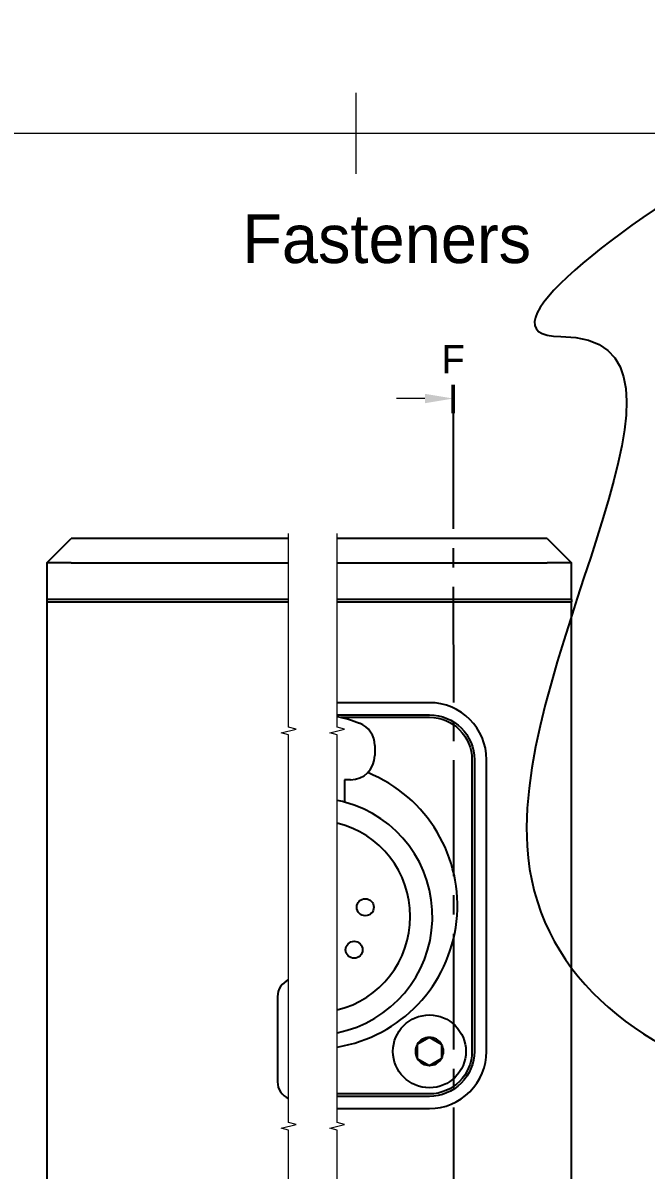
# Model space of a CAD drawing. Header units: millimetres. Extents: x 0 to 297, y 0 to 214.
# Drawn here: x 107.4 to 184.3, y 72 to 213.6 of the extents above; entities that cross this region are included whole.
import ezdxf

# ---------------------------------------------------------------- set-up
doc = ezdxf.new("R2010")
doc.units = ezdxf.units.MM
doc.header["$LTSCALE"] = 0.75
doc.linetypes.add('CENTER2', pattern=[28.575000000000003, 19.05, -3.175, 3.175, -3.175])
for name, color, linetype, lineweight in [('BORDER', 7, 'Continuous', 13), ('Break Lines', 7, 'Continuous', 13), ('Breakout Section', 7, 'Continuous', 25), ('Notes', 7, 'Continuous', 13), ('Section Lines', 7, 'CENTER2', 13), ('Visible', 7, 'Continuous', 25)]:
    doc.layers.add(name, color=color, linetype=linetype, lineweight=lineweight)
doc.styles.get("Standard").update_dxf_attribs({"font": ''})
doc.styles.get('Standard').set_extended_font_data('Inter Variable Text Medium')

# ---------------------------------------------------------------- blocks, each defined once
blk = doc.blocks.new('ISO_A4(L)_SHEET')
at = {"layer": 'BORDER'}
for p, q in [((148.5, 205), (148.5, 195)), ((287, 200), (20, 200))]:
    blk.add_line(p, q, dxfattribs=at)
blk = doc.blocks.new('*Z5')
at = {"layer": 'Break Lines'}
blk.add_lwpolyline([(140.221862, 53.024442), (140.221862, 76.936942), (139.311862, 77.180692), (141.131862, 77.668192), (140.221862, 77.911942), (140.221862, 125.736942), (139.311862, 125.980692), (141.131862, 126.468192), (140.221862, 126.711942), (140.221862, 150.624442)], dxfattribs=at)
blk = doc.blocks.new('*Z6')
at = {"layer": 'Break Lines'}
blk.add_lwpolyline([(146.221862, 53.024442), (146.221862, 76.936942), (145.311862, 77.180692), (147.131862, 77.668192), (146.221862, 77.911942), (146.221862, 125.736942), (145.311862, 125.980692), (147.131862, 126.468192), (146.221862, 126.711942), (146.221862, 150.624442)], dxfattribs=at)

msp = doc.modelspace()

# ---------------------------------------------------------------- linework, layer by layer
at = {"layer": 'Breakout Section', "transparency": 33554432}
msp.add_open_spline([(173.8394895117567, 174.9314690643713, 167.9991811031286), (162.962095549413, 174.9525402830328, 167.9991811031286), (215.0918997829798, 214.7290575024078, 167.9991811031286), (277.9464412430489, 207.9629080729844, 167.9991811031286), (285.6515171764619, 61.59111138411664, 167.9991811031286), (134.0319067806844, 87.35072809137225, 167.9991811031286), (194.8784407107244, 174.8907133150821, 167.9991811031286), (173.8394895117568, 174.9314690643712, 167.9991811031286)], degree=3, knots=[0, 0, 0, 0, 32.61077154173087, 91.66041328903849, 202.6837762916687, 282.9679884740416, 346.0434303861589, 346.0434303861589, 346.0434303861589, 346.0434303861589], dxfattribs=at)
at = {"layer": 'Section Lines', "lineweight": 50}
msp.add_line((160.53541, 168.971878), (160.537399, 165.471879), dxfattribs=at)
at = {"layer": 'Section Lines'}
msp.add_line((157.036377, 167.269889), (153.536377, 167.2679), dxfattribs=at)
at = {"layer": 'Section Lines', "lineweight": 25}
msp.add_line((160.537399, 165.471879), (160.60297, 50.086447), dxfattribs=at)
at = {"layer": 'Section Lines'}
msp.add_solid([(157.036045, 167.853222), (160.536376, 167.271878), (157.036708, 166.686556)], dxfattribs=at)
at = {"layer": 'Visible', "extrusion": (0, 1, 0)}
for p, q in [((110.385437, 146.974442), (113.385437, 149.974442)), ((140.221862, 149.974442), (113.385437, 149.974442)), ((172.153993, 149.974442), (146.221862, 149.974442)), ((172.153993, 149.974442), (175.153993, 146.974442)), ((113.385437, 146.974442), (110.385437, 146.974442)), ((110.385437, 146.974442), (110.385437, 142.474442)), ((113.385437, 146.974442), (140.221862, 146.974442)), ((146.221862, 146.974442), (172.153993, 146.974442)), ((175.153993, 146.974442), (172.153993, 146.974442)), ((175.153993, 142.474442), (175.153993, 146.974442)), ((113.385437, 142.474442), (110.385437, 142.474442)), ((110.385437, 142.474442), (110.385437, 142.174442)), ((110.385437, 142.174442), (110.385437, 70.174442)), ((110.385437, 142.174442), (113.385437, 142.174442)), ((140.221862, 142.474442), (113.385437, 142.474442)), ((113.385437, 142.174442), (140.221862, 142.174442)), ((172.153993, 142.474442), (146.221862, 142.474442)), ((146.221862, 142.174442), (172.153993, 142.174442)), ((175.153993, 142.474442), (172.153993, 142.474442)), ((172.153993, 142.174442), (175.153993, 142.174442)), ((175.153993, 142.474442), (175.153993, 142.174442)), ((175.153993, 70.174442), (175.153993, 142.174442)), ((157.603992, 129.724442), (146.221862, 129.724442)), ((146.221862, 128.224442), (157.603992, 128.224442)), ((146.687065, 127.924442), (157.603993, 127.924442)), ((150.853993, 124.42374), (150.853993, 123.199442)), ((162.853993, 122.674442), (162.853993, 86.674442)), ((163.153993, 122.674443), (163.153993, 86.674446)), ((164.653993, 86.674446), (164.653993, 122.674443)), ((147.103993, 120.199442), (147.103993, 117.4605)), ((147.853993, 120.199442), (147.103993, 120.199442)), ((138.846437, 93.424442), (138.846437, 82.924442)), ((157.603993, 88.406493), (156.103993, 87.540468)), ((159.103993, 87.540468), (157.603993, 88.406493)), ((156.103993, 87.540468), (156.103993, 85.808417)), ((159.103993, 87.540468), (159.103993, 85.808417)), ((156.103993, 85.808417), (157.603993, 84.942392)), ((157.603993, 84.942392), (159.103993, 85.808417)), ((157.603993, 81.424442), (146.221862, 81.424442)), ((157.603995, 81.124442), (146.221862, 81.124442)), ((146.221862, 79.624442), (157.603996, 79.624442))]:
    msp.add_line(p, q, dxfattribs=at)
at = {"layer": 'Visible'}
for centre, radius in [((149.683993, 104.464442), 1.049999999999991), ((148.303993, 99.214442), 1.049999999999991), ((157.603993, 86.674442), 4.500000000000014)]:
    msp.add_circle(centre, radius, dxfattribs=at)
for centre, radius, start, end in [((157.603993, 122.674442), 7.050000000000102, 8e-06, 90.000007), ((147.853993, 124.42374), 2.999999999999977, 0, 67.975687), ((147.853993, 123.199442), 2.999999999999977, 270, 0), ((143.353993, 104.674442), 17.69999999999987, 279.324542, 68.004406), ((143.353993, 103.324442), 14.62500000000589, 75.142834, 78.691383), ((143.353993, 103.324442), 14.62500000000589, 281.308617, 75.142834), ((143.353993, 103.324442), 11.88749999999991, 283.960377, 76.039623), ((141.096437, 93.424442), 2.25, 112.873642, 180), ((157.603993, 86.674442), 1.732050807568877, 90, 150), ((157.603993, 86.674442), 1.732050807568876, 30, 90), ((157.603993, 86.674442), 1.732050807568876, 150, 210), ((157.603993, 86.674442), 7.05000000000063, 270.000027, 2.8e-05), ((157.603993, 86.674442), 1.732050807568876, 330, 30), ((157.603993, 86.674442), 1.732050807568876, 210, 270), ((157.603993, 86.674442), 1.732050807568877, 270, 330), ((141.096437, 82.924442), 2.250000000000064, 180, 247.126358)]:
    msp.add_arc(centre, radius, start, end, dxfattribs=at)
at = {"layer": 'Visible', "extrusion": (0, 0, -1)}
for centre, radius, start, end in [((-143.353993, 113.299442), 14.99999999999989, 101.022314, 112.024313), ((-157.603993, 122.674442), 5.550000000000109, 89.999991, 179.999989), ((-157.603993, 122.674442), 5.24999999999996, 90, 180), ((-157.603993, 86.674442), 5.24999999999996, 180, 270), ((-157.603993, 86.674442), 5.550000000000631, 179.999964, 269.999973)]:
    msp.add_arc(centre, radius, start, end, dxfattribs=at)

# ---------------------------------------------------------------- block references
at = {"layer": 'BORDER'}
msp.add_blockref('ISO_A4(L)_SHEET', (0, 0), dxfattribs=at)
at = {"layer": 'Break Lines'}
for name in ['*Z5', '*Z6']:
    msp.add_blockref(name, (0, 0), dxfattribs=at)

# ---------------------------------------------------------------- texts
at = {"layer": 'Notes', "insert": (20, 200), "char_height": 6, "attachment_point": 1}
msp.add_mtext_dynamic_manual_height_columns('\\pi133.5;\\P\\pi114.48322;Fasteners', width=267, gutter_width=12.5, heights=[18.755107], dxfattribs=at)
at = {"layer": 'Section Lines', "insert": (160.53362, 172.121878), "char_height": 3.5, "attachment_point": 5}
msp.add_mtext('F', dxfattribs=at)

doc.saveas('drawing.dxf')
